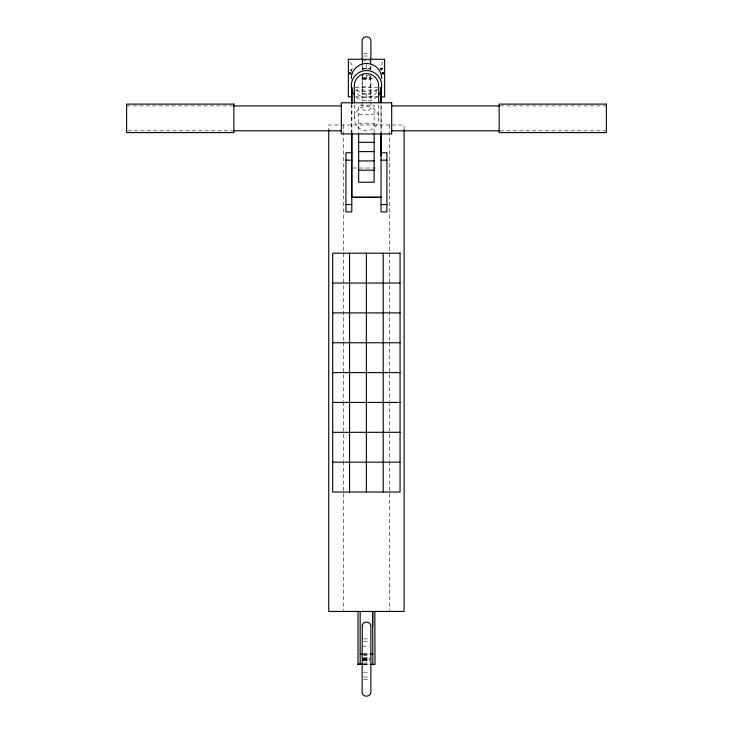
<?xml version="1.0" encoding="UTF-8"?>
<svg xmlns="http://www.w3.org/2000/svg" width="733" height="733" viewBox="0 0 733 733"><rect width="100%" height="100%" fill="white"/><g stroke="black" fill="none" stroke-linecap="round" stroke-linejoin="round"><path stroke-width="0.55" stroke-dasharray="3.67 2.75" d="M351.84 133.214L351.858 104.617M374.151 133.03L374.169 105.158L358.657 105.158L358.657 133.03M351.409 71.605L351.84 69.534M382.873 62.094L381.087 64.907A10.564 0.916 -90 0 0 380.509 68.38M363.641 53.518L370.504 53.518M363.641 56.02L369.359 56.02M362.496 60.793L370.504 60.793M382.773 68.38L380.803 68.38L380.803 69.974L382.773 69.974M362.496 68.49L370.504 68.49M380.803 68.572L382.773 68.572M362.496 68.673L370.504 68.673M370.504 68.838L370.302 69.507M370.504 69.012L362.698 69.113M380.803 69.113L382.773 69.113M350.246 69.388L352.115 69.388M362.496 69.598L362.698 68.948M350.246 70.689L352.115 70.689M349.32 72.805L351.18 72.805M381.783 72.805L383.753 72.805M349.32 72.915L351.18 72.915M381.783 72.915L383.753 72.915M381.783 73.08L383.753 73.08M349.32 73.547L351.18 73.547M381.783 73.547L383.753 73.547M349.32 73.822L352.115 73.822M381.783 73.822L383.753 73.822M349.32 74.088L351.18 74.088M381.783 74.088L383.753 74.088M362.496 77.588L370.504 77.588M362.698 78.523L374.114 78.669M370.504 78.797L370.302 76.314M362.496 78.972L370.504 78.972M362.496 79.146L370.504 79.146M362.496 86.851L370.504 86.851M355.23 90.132L377.614 90.132M362.496 91.616L370.504 91.616M362.111 94.117L370.889 94.117M355.157 96.875L377.843 96.875M126.635 105.9L232.718 105.9M500.282 105.9L606.365 105.9M358.657 114.449L374.16 114.449M358.657 123.749L374.16 123.749M127.771 130.813L232.718 130.813M500.282 130.813L605.229 130.813M352.921 168.022L378.814 168.022M363.641 638.883L369.359 638.883M363.641 641.384L369.359 641.384M362.496 646.149L369.359 646.149M363.641 653.854L369.359 653.854M363.641 654.028L370.504 654.028M362.496 654.413L369.359 654.413M363.641 655.412L369.359 655.412M363.641 657.803L369.359 657.803M362.698 658.17L369.221 658.133M362.698 658.271L370.302 658.271M363.779 658.436L369.221 658.436M362.698 658.912L369.221 658.912M362.698 659.178L369.221 659.178M363.779 659.453L369.221 659.453M362.698 659.92L369.221 659.92M362.698 660.195L369.221 660.195M363.779 660.231L369.221 660.231M362.496 660.561L369.359 660.561M363.641 662.944L369.359 662.944M363.641 663.951L369.359 663.951M362.496 664.327L369.359 664.327M363.531 664.428L369.753 664.428M363.641 664.51L369.359 664.51M363.641 672.207L369.359 672.207M363.641 676.98L369.359 676.98M363.641 679.482L369.359 679.482M355.175 87.392L377.687 87.639M350.127 62.094L351.913 64.907A10.564 0.916 -90 0 1 352.491 68.38M381.068 104.938L381.087 133.305L381.059 104.755M404.112 129.576L404.112 124.995L328.741 124.995L328.741 129.576M389.48 124.995L389.48 341.312M389.48 342.458L389.48 400.832M389.48 401.977L389.48 460.351M389.48 461.497L389.48 610.287M378.677 104.938L378.677 118.499A12.177 12.14 0 0 1 360.407 129.017A12.177 12.14 0 0 1 360.407 107.98A12.177 12.14 0 0 1 378.677 118.499M370.889 60.518L370.889 63.67M370.889 65.631L370.889 69.58M370.889 75.92L370.889 106.597C371.1 112.241 361.9 112.241 362.111 106.597L362.111 73.822M370.504 60.234L370.504 72.439M370.504 94.117L370.504 75.197L362.496 75.197L362.496 94.117M366.5 64.586L366.5 70.002M366.5 75.417L366.5 78.669M366.5 93.851L366.5 100.907M362.698 76.259L362.698 78.697M362.496 60.234L362.496 70.056M362.111 59.465L362.111 62.617M362.111 63.67L362.111 69.58M354.323 104.938L354.323 118.499M351.794 104.471L351.794 133.003M343.374 124.995L343.374 341.312M343.374 342.458L343.374 400.832M343.374 401.977L343.374 460.351M343.374 461.497L343.374 610.287M377.266 89.399A15.219 15.173 0 0 1 355.734 89.399M377.266 96.463A15.219 15.173 0 0 1 355.734 96.463M377.046 91.808A12.177 12.14 0 0 1 355.954 91.808M380.922 69.974A5.433 0.476 -90 0 1 381.673 71.101"/><path stroke-width="1.1" d="M381.059 197.287L351.794 197.287L351.84 133.214M374.151 134.066L374.114 182.233L358.657 182.242L358.657 134.066M370.486 654.148L372.822 654.138M358.016 664.428L362.496 664.437L358.016 664.437L362.496 664.428L358.016 664.428L358.016 611.432M370.513 664.437L375.003 664.419L374.847 611.432M351.794 197.287L380.968 197.25M381.059 90.132L381.059 87.676L381.059 102.666L381.059 87.914M351.758 96.875L348.349 96.875L348.349 59.272L384.651 59.272L384.651 96.875L381.242 96.875M233.854 105.9L341.312 105.9M391.688 105.9L499.146 105.9M233.854 130.813L341.312 130.813M391.688 130.813L499.146 130.813M358.657 142.321L374.142 142.33M358.657 151.612L374.132 151.621M351.794 152.776L345.939 152.776L345.939 211.919L351.794 211.919L351.794 134.093M381.059 152.776L386.914 152.776L386.914 211.919L381.059 211.919L381.059 133.223M380.968 156.001L381.087 133.305M345.939 160.17L351.794 160.17M381.059 160.17L386.914 160.17M358.657 160.912L374.132 160.912M358.657 170.203L374.123 170.203M345.939 204.525L351.794 204.525M381.059 204.525L386.914 204.525M332.7 283.039L400.053 283.039M332.7 312.899L400.053 312.899M332.7 342.751L400.053 342.751M332.7 372.602L400.053 372.602M332.7 402.454L400.053 402.454M332.7 432.314L400.053 432.314M332.7 462.166L400.053 462.166M360.16 654.202L362.496 654.202M370.788 664.428L372.859 664.428L372.694 611.432L372.694 626.064M404.112 129.576L404.112 611.432L328.741 611.432L328.741 129.576M383.212 253.187L383.212 492.017M378.677 102.684L378.677 85.734A12.177 12.14 0 0 0 366.5 73.593A12.177 12.14 0 0 0 354.323 85.734L354.323 102.684M370.889 59.465L370.889 41.039C371.1 35.404 361.9 35.404 362.111 41.039L362.111 59.465M366.381 253.187L366.381 492.017M360.16 611.432L360.16 664.437M349.54 253.187L349.54 492.017M351.281 78.669A15.219 15.173 0 0 1 366.5 63.496A15.219 15.173 0 0 1 381.719 78.669M354.424 94.969A15.219 15.173 0 0 1 356.22 74.546A15.219 15.173 0 0 1 376.78 74.546A15.219 15.173 0 0 1 378.576 94.969M351.877 90.132L351.867 103.472L351.794 87.355L351.877 90.132M362.258 625.267L362.111 691.961C361.9 697.596 371.1 697.596 370.889 691.961L370.889 626.403C371.109 621.456 363.321 620.43 362.258 625.267M391.688 102.785L341.312 102.785L341.312 133.928L391.688 133.928L391.688 102.785M233.854 104.113L126.635 104.113L126.635 132.6L233.854 132.6L233.854 104.113M606.365 104.113L499.146 104.113L499.146 132.6L606.365 132.6L606.365 104.113M400.053 253.187L332.7 253.187L332.7 492.017L400.053 492.017L400.053 253.187"/></g></svg>
